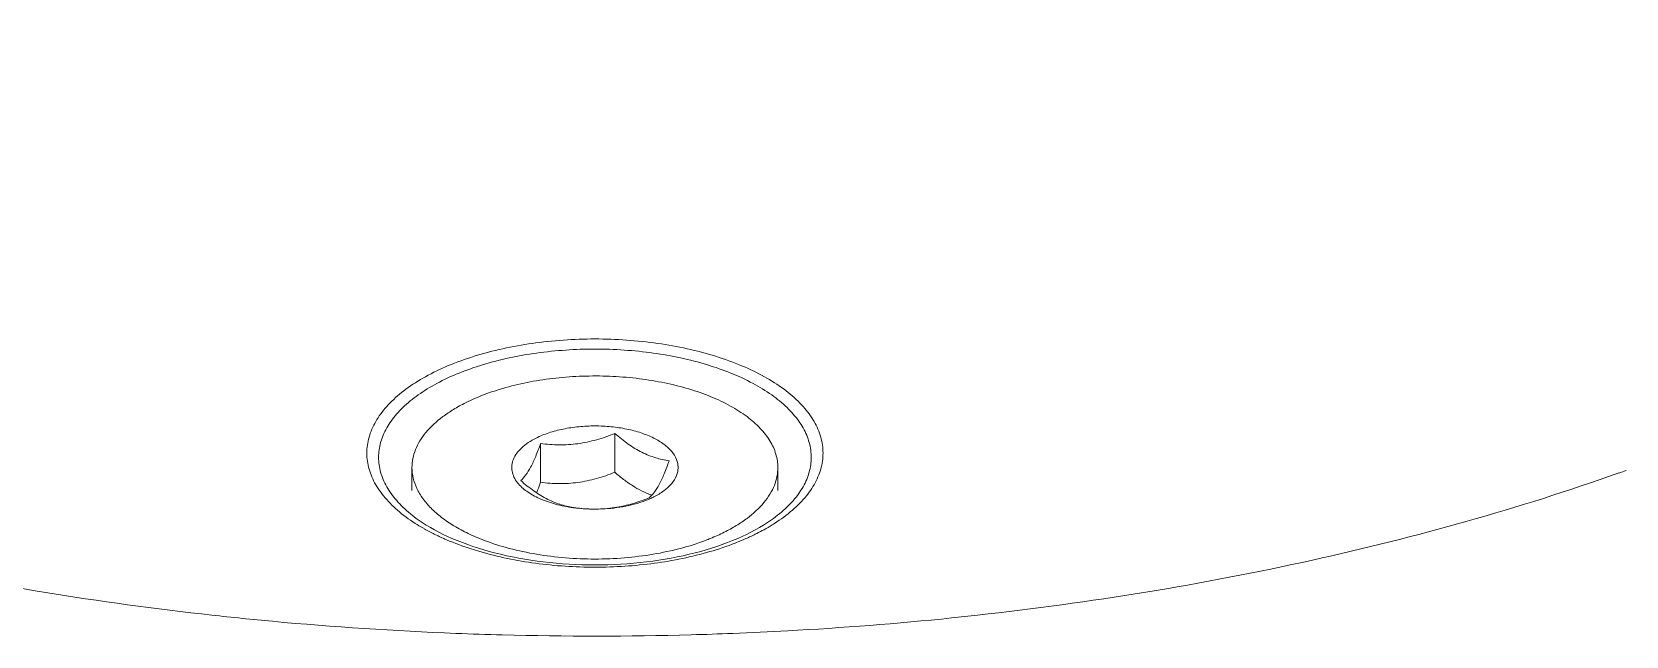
# Model space of a CAD drawing. Header units: millimetres. Extents: x 1177 to 4147, y 93 to 2194.
# Drawn here: x 3362.77 to 3396.33, y 1106.83 to 1119.54 of the extents above; entities that cross this region are included whole.
import ezdxf

# ---------------------------------------------------------------- set-up
doc = ezdxf.new("R2010")
doc.units = ezdxf.units.MM
doc.header["$LTSCALE"] = 0.1
doc.layers.get('0').update_dxf_attribs({"lineweight": 13})

# ---------------------------------------------------------------- blocks, each defined once
blk = doc.blocks.new('01')
for p, q in [((3750.199, 1169.715), (3750.199, 1168.55)), ((3747.969, 1169.416), (3747.969, 1168.251)), ((3744.102, 1168.695), (3744.102, 1168.002)), ((3755.102, 1168.695), (3755.102, 1168.002)), ((3744.291, 1167.124), (3744.291, 1167.124)), ((3754.912, 1167.124), (3754.912, 1167.124))]:
    blk.add_line(p, q)
for centre, radius, start, end in [((3757.372, 1233.473), 68.901, 289.51386, 289.70556), ((3750.214, 1170.122), 2.584, 293.6648, 296.55), ((3752.159, 1170.246), 2.531, 249.5481, 249.753), ((3752.159, 1170.246), 2.532, 249.7532, 250.4657), ((3749.571, 1172.089), 4.642, 262.37, 262.9692), ((3749.578, 1172.144), 4.698, 262.969, 263.5057), ((3749.601, 1172.417), 4.972, 267.8168, 269.1968), ((3749.602, 1172.428), 4.983, 269.1913, 273.3539), ((3747.646, 1172.496), 6.474, 240.9511, 243.2681), ((3751.593, 1172.427), 6.397, 296.6891, 298.9102), ((3749.953, 1265.024), 101.381, 275.87112, 276.31622), ((3749.585, 1269.365), 105.736, 267.74499, 268.49886), ((3749.599, 1270.034), 106.405, 268.50033, 271.56197), ((3749.609, 1269.766), 106.137, 271.56075, 272.23238)]:
    blk.add_arc(centre, radius, start, end)
for points, knots in [([(4034.631, 1181.523), (4025.533, 1189.539), (4006.231, 1205.229), (3974.98, 1227.178), (3940.877, 1248.011), (3904.077, 1267.64), (3864.741, 1285.981), (3808.242, 1308.979), (3763.959, 1323.466), (3733.653, 1332.065)], [0, 0, 0, 0, 0.107262, 0.219794, 0.337581, 0.460553, 0.588547, 0.721328, 1, 1, 1, 1]), ([(3749.602, 1214.928), (3747.288, 1214.928), (3742.692, 1214.774), (3735.906, 1214.083), (3729.366, 1212.946), (3723.188, 1211.382), (3717.483, 1209.42), (3712.352, 1207.094), (3707.883, 1204.443), (3704.154, 1201.51), (3701.233, 1198.339), (3699.486, 1195.474), (3698.589, 1193.14), (3698.163, 1191.402), (3697.973, 1189.653), (3698.02, 1187.901), (3698.306, 1186.155), (3698.826, 1184.425), (3699.579, 1182.719), (3700.917, 1180.432), (3703.192, 1177.672), (3705.406, 1175.766), (3706.627, 1174.848)], [0, 0, 0, 0, 0.087027, 0.172878, 0.256413, 0.33656, 0.412375, 0.48309, 0.548166, 0.607384, 0.660941, 0.709584, 0.732516, 0.754799, 0.776703, 0.798518, 0.82054, 0.843053, 0.866313, 0.890542, 0.942521, 1, 1, 1, 1]), ([(3792.574, 1174.846), (3793.795, 1175.764), (3796.009, 1177.67), (3798.285, 1180.431), (3799.623, 1182.717), (3800.376, 1184.423), (3800.897, 1186.154), (3801.182, 1187.899), (3801.23, 1189.651), (3801.041, 1191.401), (3800.614, 1193.138), (3799.717, 1195.473), (3797.971, 1198.338), (3795.05, 1201.509), (3791.321, 1204.442), (3786.853, 1207.093), (3781.721, 1209.419), (3776.016, 1211.382), (3769.838, 1212.945), (3763.298, 1214.083), (3756.512, 1214.774), (3751.915, 1214.928), (3749.602, 1214.928)], [0, 0, 0, 0, 0.057483, 0.109465, 0.133695, 0.156956, 0.17947, 0.201492, 0.223307, 0.245211, 0.267494, 0.290425, 0.339066, 0.392622, 0.451838, 0.516913, 0.587626, 0.66344, 0.743587, 0.827121, 0.912973, 1, 1, 1, 1]), ([(3744.198, 1167.017), (3744.011, 1167.137), (3743.669, 1167.387), (3743.242, 1167.817), (3742.936, 1168.276), (3742.761, 1168.758), (3742.726, 1169.252), (3742.832, 1169.741), (3743.073, 1170.213), (3743.441, 1170.659), (3743.925, 1171.071), (3744.518, 1171.445), (3745.207, 1171.775), (3746.267, 1172.155), (3747.741, 1172.473), (3748.97, 1172.557), (3749.602, 1172.557)], [0, 0, 0, 0, 0.060741, 0.115522, 0.165007, 0.210569, 0.254278, 0.298617, 0.345922, 0.397933, 0.45565, 0.519432, 0.589136, 0.664247, 0.827173, 1, 1, 1, 1]), ([(3749.602, 1172.557), (3750.233, 1172.557), (3751.462, 1172.473), (3752.936, 1172.155), (3753.996, 1171.774), (3754.686, 1171.445), (3755.278, 1171.071), (3755.763, 1170.658), (3756.13, 1170.213), (3756.372, 1169.741), (3756.478, 1169.252), (3756.442, 1168.758), (3756.267, 1168.276), (3755.961, 1167.816), (3755.534, 1167.387), (3755.192, 1167.137), (3755.005, 1167.017)], [0, 0, 0, 0, 0.172833, 0.335756, 0.410866, 0.480569, 0.544349, 0.602064, 0.654073, 0.701376, 0.745714, 0.789424, 0.834986, 0.884474, 0.939256, 1, 1, 1, 1]), ([(3744.291, 1167.124), (3744.128, 1167.239), (3743.832, 1167.478), (3743.47, 1167.887), (3743.221, 1168.32), (3743.093, 1168.771), (3743.093, 1169.229), (3743.22, 1169.68), (3743.468, 1170.113), (3743.829, 1170.521), (3744.296, 1170.899), (3745.078, 1171.374), (3746.267, 1171.839), (3747.873, 1172.177), (3749.015, 1172.253), (3749.602, 1172.253)], [0, 0, 0, 0, 0.05874, 0.111788, 0.159975, 0.204822, 0.248462, 0.293292, 0.341448, 0.394456, 0.453152, 0.517791, 0.66362, 0.827059, 1, 1, 1, 1]), ([(3749.602, 1172.253), (3750.188, 1172.253), (3751.331, 1172.177), (3752.936, 1171.839), (3754.125, 1171.374), (3754.908, 1170.899), (3755.374, 1170.521), (3755.735, 1170.113), (3755.983, 1169.68), (3756.11, 1169.228), (3756.11, 1168.77), (3755.982, 1168.319), (3755.733, 1167.886), (3755.371, 1167.478), (3755.075, 1167.239), (3754.912, 1167.124)], [0, 0, 0, 0, 0.172947, 0.336385, 0.482211, 0.546848, 0.605542, 0.658548, 0.706702, 0.751531, 0.795171, 0.840019, 0.888207, 0.941257, 1, 1, 1, 1]), ([(3745.712, 1170.64), (3745.911, 1170.739), (3746.337, 1170.92), (3747.019, 1171.134), (3747.757, 1171.296), (3748.533, 1171.403), (3749.333, 1171.452), (3750.138, 1171.442), (3750.932, 1171.374), (3751.697, 1171.248), (3752.418, 1171.069), (3753.079, 1170.838), (3753.666, 1170.562), (3754.167, 1170.246), (3754.572, 1169.895), (3754.872, 1169.516), (3755.03, 1169.174), (3755.091, 1168.899), (3755.102, 1168.763), (3755.102, 1168.695)], [0, 0, 0, 0, 0.062596, 0.129875, 0.200955, 0.274816, 0.3503, 0.426195, 0.50127, 0.574327, 0.644248, 0.710048, 0.770939, 0.826406, 0.876313, 0.92104, 0.961637, 0.980971, 1, 1, 1, 1]), ([(3745.712, 1170.64), (3745.589, 1170.578), (3745.354, 1170.449), (3744.939, 1170.171), (3744.59, 1169.856), (3744.335, 1169.503), (3744.201, 1169.239), (3744.12, 1168.969), (3744.102, 1168.785), (3744.102, 1168.695)], [0, 0, 0, 0, 0.156027, 0.302295, 0.564686, 0.682497, 0.792894, 0.897882, 1, 1, 1, 1]), ([(3747.277, 1168.236), (3747.234, 1168.289), (3747.163, 1168.4), (3747.102, 1168.584), (3747.097, 1168.772), (3747.148, 1168.957), (3747.251, 1169.134), (3747.403, 1169.3), (3747.601, 1169.452), (3747.752, 1169.538), (3747.834, 1169.579)], [0, 0, 0, 0, 0.119822, 0.23012, 0.336539, 0.44566, 0.563395, 0.693858, 0.839295, 1, 1, 1, 1]), ([(3747.834, 1169.579), (3747.956, 1169.64), (3748.222, 1169.747), (3748.652, 1169.86), (3749.118, 1169.929), (3749.602, 1169.953), (3750.085, 1169.929), (3750.551, 1169.86), (3750.981, 1169.747), (3751.36, 1169.595), (3751.674, 1169.408), (3751.912, 1169.193), (3752.043, 1168.988), (3752.093, 1168.82), (3752.106, 1168.695), (3752.093, 1168.571), (3752.043, 1168.402), (3751.912, 1168.197), (3751.674, 1167.982), (3751.478, 1167.865), (3751.369, 1167.811)], [0, 0, 0, 0, 0.067708, 0.141686, 0.220117, 0.300861, 0.381603, 0.460036, 0.53401, 0.601719, 0.661917, 0.714225, 0.759575, 0.780504, 0.80086, 0.821216, 0.842144, 0.887493, 0.939804, 1, 1, 1, 1]), ([(3747.969, 1169.416), (3748.151, 1169.393), (3748.524, 1169.365), (3749.09, 1169.397), (3749.653, 1169.517), (3750.019, 1169.644), (3750.199, 1169.715)], [0, 0, 0, 0, 0.24298, 0.491111, 0.744094, 1, 1, 1, 1]), ([(3750.199, 1169.715), (3750.329, 1169.604), (3750.589, 1169.398), (3750.937, 1169.184), (3751.219, 1169.057), (3751.489, 1168.963), (3751.696, 1168.919), (3751.832, 1168.899)], [0, 0, 0, 0, 0.276541, 0.536549, 0.659077, 0.776703, 1, 1, 1, 1]), ([(3747.371, 1168.301), (3747.425, 1168.35), (3747.538, 1168.476), (3747.687, 1168.723), (3747.832, 1169.044), (3747.922, 1169.286), (3747.969, 1169.416)], [0, 0, 0, 0, 0.172251, 0.394484, 0.674182, 1, 1, 1, 1]), ([(3744.102, 1168.695), (3744.102, 1168.589), (3744.127, 1168.372), (3744.24, 1168.055), (3744.424, 1167.749), (3744.676, 1167.458), (3744.993, 1167.183), (3745.369, 1166.929), (3745.801, 1166.699), (3746.112, 1166.567), (3746.276, 1166.505)], [0, 0, 0, 0, 0.09737, 0.198464, 0.30644, 0.423577, 0.551244, 0.690009, 0.839787, 1, 1, 1, 1]), ([(3747.969, 1168.251), (3748.151, 1168.228), (3748.524, 1168.2), (3749.09, 1168.232), (3749.653, 1168.352), (3750.019, 1168.479), (3750.199, 1168.55)], [0, 0, 0, 0, 0.242978, 0.49111, 0.744097, 1, 1, 1, 1]), ([(3750.199, 1168.55), (3750.285, 1168.477), (3750.458, 1168.336), (3750.725, 1168.148), (3750.995, 1167.991), (3751.182, 1167.909), (3751.274, 1167.874)], [0, 0, 0, 0, 0.265636, 0.522345, 0.767559, 1, 1, 1, 1]), ([(3751.832, 1168.899), (3751.786, 1168.768), (3751.696, 1168.526), (3751.551, 1168.205), (3751.401, 1167.959), (3751.289, 1167.832), (3751.235, 1167.783)], [0, 0, 0, 0, 0.325818, 0.605516, 0.827749, 1, 1, 1, 1]), ([(3755.102, 1168.695), (3755.102, 1168.605), (3755.083, 1168.421), (3755.002, 1168.151), (3754.868, 1167.887), (3754.613, 1167.534), (3754.264, 1167.219), (3753.849, 1166.941), (3753.614, 1166.812), (3753.491, 1166.751)], [0, 0, 0, 0, 0.102118, 0.207106, 0.317503, 0.435314, 0.697705, 0.843973, 1, 1, 1, 1]), ([(3718.781, 1168.542), (3721.794, 1167.473), (3728.17, 1165.691), (3734.701, 1164.634), (3738.086, 1164.259)], [0, 0, 0, 0, 0.484169, 1, 1, 1, 1]), ([(3748.954, 1167.488), (3748.772, 1167.512), (3748.426, 1167.579), (3748.019, 1167.718), (3747.735, 1167.859), (3747.504, 1168.005), (3747.354, 1168.137), (3747.277, 1168.236)], [0, 0, 0, 0, 0.293828, 0.562902, 0.685624, 0.79951, 1, 1, 1, 1]), ([(3749.004, 1167.484), (3748.867, 1167.504), (3748.661, 1167.549), (3748.39, 1167.643), (3748.108, 1167.77), (3747.76, 1167.984), (3747.501, 1168.19), (3747.371, 1168.301)], [0, 0, 0, 0, 0.223297, 0.340923, 0.463451, 0.723459, 1, 1, 1, 1]), ([(3747.85, 1167.933), (3747.86, 1167.959), (3747.901, 1168.064), (3747.94, 1168.17), (3747.969, 1168.251)], [0, 0, 0, 0, 0.241654, 1, 1, 1, 1]), ([(3761.107, 1164.258), (3764.487, 1164.632), (3771.008, 1165.686), (3777.377, 1167.463), (3780.387, 1168.53)], [0, 0, 0, 0, 0.515739, 1, 1, 1, 1]), ([(3751.235, 1167.783), (3751.054, 1167.712), (3750.688, 1167.585), (3750.125, 1167.465), (3749.559, 1167.433), (3749.187, 1167.462), (3749.004, 1167.484)], [0, 0, 0, 0, 0.255906, 0.508889, 0.75702, 1, 1, 1, 1]), ([(3751.252, 1167.756), (3751.153, 1167.713), (3750.945, 1167.635), (3750.494, 1167.515), (3750.137, 1167.468), (3749.893, 1167.454)], [0, 0, 0, 0, 0.230379, 0.476336, 1, 1, 1, 1]), ([(3744.291, 1167.124), (3744.606, 1166.901), (3745.351, 1166.506), (3746.62, 1166.089), (3748.066, 1165.826), (3749.082, 1165.766), (3749.602, 1165.766)], [0, 0, 0, 0, 0.208445, 0.451639, 0.719441, 1, 1, 1, 1]), ([(3749.412, 1167.449), (3749.381, 1167.45), (3749.259, 1167.456), (3749.137, 1167.466), (3749.046, 1167.476)], [0, 0, 0, 0, 0.251454, 1, 1, 1, 1]), ([(3749.602, 1165.766), (3750.121, 1165.766), (3751.137, 1165.826), (3752.583, 1166.089), (3753.852, 1166.506), (3754.597, 1166.901), (3754.912, 1167.124)], [0, 0, 0, 0, 0.280551, 0.548349, 0.791545, 1, 1, 1, 1]), ([(3744.503, 1166.836), (3744.476, 1166.85), (3744.373, 1166.908), (3744.272, 1166.97), (3744.198, 1167.017)], [0, 0, 0, 0, 0.254286, 1, 1, 1, 1]), ([(3745.143, 1166.523), (3745.108, 1166.538), (3744.97, 1166.598), (3744.834, 1166.663), (3744.734, 1166.713)], [0, 0, 0, 0, 0.254362, 1, 1, 1, 1]), ([(3752.928, 1166.505), (3752.977, 1166.524), (3753.167, 1166.599), (3753.355, 1166.682), (3753.491, 1166.751)], [0, 0, 0, 0, 0.257105, 1, 1, 1, 1]), ([(3754.466, 1166.712), (3754.434, 1166.695), (3754.3, 1166.629), (3754.164, 1166.568), (3754.061, 1166.523)], [0, 0, 0, 0, 0.245663, 1, 1, 1, 1]), ([(3755.005, 1167.017), (3754.979, 1167.001), (3754.874, 1166.935), (3754.767, 1166.873), (3754.686, 1166.827)], [0, 0, 0, 0, 0.245544, 1, 1, 1, 1]), ([(3746.145, 1166.167), (3746.057, 1166.193), (3745.718, 1166.297), (3745.385, 1166.42), (3745.143, 1166.523)], [0, 0, 0, 0, 0.257892, 1, 1, 1, 1]), ([(3749.602, 1165.699), (3749.003, 1165.699), (3747.837, 1165.775), (3746.69, 1166.008), (3746.145, 1166.167)], [0, 0, 0, 0, 0.5132, 1, 1, 1, 1]), ([(3746.276, 1166.505), (3746.521, 1166.412), (3747.04, 1166.248), (3747.856, 1166.075), (3748.717, 1165.969), (3749.601, 1165.933), (3750.486, 1165.969), (3751.347, 1166.075), (3752.163, 1166.248), (3752.682, 1166.412), (3752.928, 1166.505)], [0, 0, 0, 0, 0.116415, 0.240062, 0.36874, 0.499994, 0.631247, 0.759927, 0.88357, 1, 1, 1, 1]), ([(3753.058, 1166.167), (3752.513, 1166.008), (3751.366, 1165.775), (3750.2, 1165.699), (3749.602, 1165.699)], [0, 0, 0, 0, 0.486811, 1, 1, 1, 1]), ([(3754.061, 1166.523), (3753.982, 1166.49), (3753.653, 1166.355), (3753.316, 1166.242), (3753.058, 1166.167)], [0, 0, 0, 0, 0.241931, 1, 1, 1, 1]), ([(3738.086, 1164.259), (3738.691, 1164.192), (3741.132, 1163.944), (3743.582, 1163.784), (3745.424, 1163.711)], [0, 0, 0, 0, 0.248453, 1, 1, 1, 1]), ([(3753.743, 1163.71), (3754.295, 1163.731), (3756.492, 1163.834), (3758.686, 1164.006), (3760.324, 1164.174)], [0, 0, 0, 0, 0.251158, 1, 1, 1, 1])]:
    blk.add_open_spline(points, degree=3, knots=knots)

msp = doc.modelspace()

# ---------------------------------------------------------------- block references
at = {"xscale": 0.7, "yscale": 0.7, "zscale": 0.7}
msp.add_blockref('01', (749.903, 292.29), dxfattribs=at)

doc.saveas('drawing.dxf')
